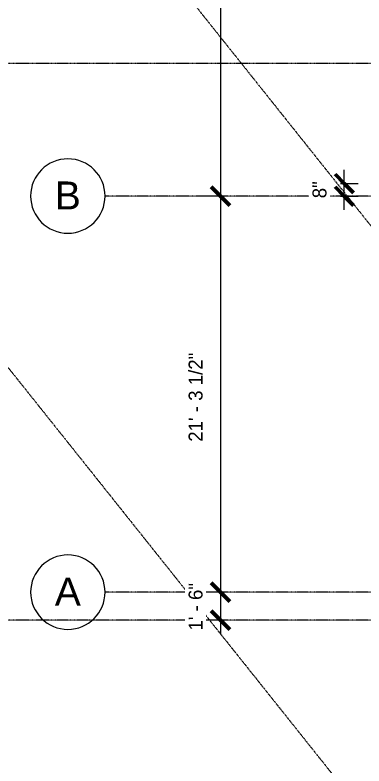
# Model space of a CAD drawing. Header units: inches. Extents: x -4182 to -1315, y 10161 to 12038.
# Drawn here: x -3808.6 to -3583.4, y 10706.3 to 11190.6 of the extents above; entities that cross this region are included whole.
import ezdxf

# ---------------------------------------------------------------- set-up
doc = ezdxf.new("R2010")
doc.units = ezdxf.units.IN
doc.header["$MEASUREMENT"] = 0
doc.linetypes.add('Double Dash 3_8_', pattern=[1, 0.375, -0.125, 0.125, -0.125, 0.125, -0.125])
doc.linetypes.add('Grid Line 1_2_', pattern=[0.875, 0.5, -0.125, 0.125, -0.125])
for name, color, linetype, lineweight in [('A-ANNO-DIMS', 211, 'Continuous', 9), ('A-ANNO-DIMS-96', 211, 'Continuous', 9), ('C-PROP-LINE', 91, 'Double Dash 3_8_', 9), ('S-GRID', 1, 'Continuous', 9), ('S-GRID-IDEN', 1, 'Continuous', 9)]:
    doc.layers.add(name, color=color, linetype=linetype, lineweight=lineweight)
doc.styles.add('Arial', font='arial.ttf', dxfattribs={"height": 18})
doc.styles.add('Century Gothic', font='', dxfattribs={"height": 9})
doc.styles.get('Century Gothic').set_extended_font_data('Century Gothic')
doc.dimstyles.new('OD__1_16__Tol__', dxfattribs={"dimscale": 12, "dimtxt": 9.397514, "dimasz": 1, "dimexe": 0.75, "dimexo": 0.5, "dimgap": 0.75, "dimtad": 1, "dimdec": 4, "dimrnd": 0.0625, "dimzin": 3, "dimdsep": 46, "dimlunit": 4, "dimtxsty": 'Century Gothic', "dimblk1": 'OBLIQUE', "dimblk2": 'OBLIQUE', "dimsah": 1, "dimcen": 0.09, "dimdle": 0.75, "dimazin": 0, "dimtfac": 1, "dimtdec": 4, "dimtix": 1, "dimtmove": 0, "dimatfit": 3, "dimfxl": 1, "dimtvp": 1, "dimtfill": 1, "dimfrac": 2, "dimtolj": 1, "dimtzin": 0, "dimarcsym": 2})

# ---------------------------------------------------------------- blocks, each defined once
blk = doc.blocks.new('Family - ___-1416994-STRUCTURAL SCHEMATIC  - 1ST FLOOR')
at = {"layer": 'C-PROP-LINE'}
blk.add_line((-4124.19, 11353.22), (-3256.42, 10265.73), dxfattribs=at)
blk = doc.blocks.new('Family - ___-1442676-STRUCTURAL SCHEMATIC  - 1ST FLOOR')
at = {"layer": 'C-PROP-LINE'}
blk.add_line((-4124.19, 11738), (-2969.59, 10291.07), dxfattribs=at)
blk = doc.blocks.new('Grid - Grid Head - Circle-50561-STRUCTURAL SCHEMATIC  - 1ST FLOOR')
at = {"layer": 'S-GRID-IDEN'}
for start, end in [(360, 180), (180, 360)]:
    blk.add_arc((0, 0), 0.25, start, end, dxfattribs=at)
blk = doc.blocks.new('DIMBLOCK12-STRUCTURAL SCHEMATIC  - 1ST FLOOR')
at = {"layer": 'A-ANNO-DIMS-96', "lineweight": 50}
for p, q in [((-3676.05, 11456.9), (-3682.05, 11462.9)), ((-3676.05, 11456.9), (-3670.05, 11450.9)), ((-3676.05, 11073.9), (-3682.05, 11079.9)), ((-3676.05, 11073.9), (-3670.05, 11067.9))]:
    blk.add_line(p, q, dxfattribs=at)
at = {"layer": 'A-ANNO-DIMS-96'}
for p, q in [((-3673.56, 11456.9), (-3685.05, 11456.9)), ((-3676.05, 11456.9), (-3676.05, 11073.9)), ((-3676.05, 11456.9), (-3673.56, 11456.9)), ((-3673.56, 11073.9), (-3685.05, 11073.9)), ((-3676.05, 11073.9), (-3673.56, 11073.9))]:
    blk.add_line(p, q, dxfattribs=at)
at = {"layer": 'A-ANNO-DIMS-96', "color": 0, "insert": (-3696.58, 11242.65), "char_height": 9, "width": 54.5951, "attachment_point": 1, "rotation": 90, "line_spacing_factor": 0.984502, "style": 'Century Gothic', "bg_fill": 3, "box_fill_scale": 1.25, "bg_fill_color": 256, "bg_fill_true_color": 13158600, "bg_fill_transparency": 0}
blk.add_mtext('31\' - 11"', dxfattribs=at)
blk = doc.blocks.new('_Oblique')
at = {"color": 0, "linetype": 'ByBlock', "lineweight": -2}
blk.add_line((-0.5, -0.5), (0.5, 0.5), dxfattribs=at)
blk = doc.blocks.new('DIMBLOCK13-STRUCTURAL SCHEMATIC  - 1ST FLOOR')
at = {"layer": 'A-ANNO-DIMS-96', "lineweight": 50}
for p, q in [((-3676.05, 11073.9), (-3682.05, 11079.9)), ((-3676.05, 11073.9), (-3670.05, 11067.9)), ((-3676.05, 10818.4), (-3682.05, 10824.4)), ((-3676.05, 10818.4), (-3670.05, 10812.4))]:
    blk.add_line(p, q, dxfattribs=at)
at = {"layer": 'A-ANNO-DIMS-96'}
for p, q in [((-3673.56, 11073.9), (-3685.05, 11073.9)), ((-3676.05, 11073.9), (-3676.05, 10818.4)), ((-3676.05, 11073.9), (-3673.56, 11073.9)), ((-3673.56, 10818.4), (-3685.05, 10818.4)), ((-3676.05, 10818.4), (-3673.56, 10818.4))]:
    blk.add_line(p, q, dxfattribs=at)
at = {"layer": 'A-ANNO-DIMS-96', "color": 0, "insert": (-3696.58, 10915.42), "char_height": 9, "width": 73.7481, "attachment_point": 1, "rotation": 90, "line_spacing_factor": 0.984502, "style": 'Century Gothic', "bg_fill": 3, "box_fill_scale": 1.25, "bg_fill_color": 256, "bg_fill_true_color": 13158600, "bg_fill_transparency": 0}
blk.add_mtext('21\' - 3 1/2"', dxfattribs=at)
blk = doc.blocks.new('DIMBLOCK14-STRUCTURAL SCHEMATIC  - 1ST FLOOR')
at = {"layer": 'A-ANNO-DIMS-96', "lineweight": 50}
for p, q in [((-3676.05, 10818.4), (-3682.05, 10824.4)), ((-3676.05, 10818.4), (-3670.05, 10812.4)), ((-3676.05, 10800.4), (-3682.05, 10806.4)), ((-3676.05, 10800.4), (-3670.05, 10794.4))]:
    blk.add_line(p, q, dxfattribs=at)
at = {"layer": 'A-ANNO-DIMS-96'}
for p, q in [((-3673.56, 10818.4), (-3685.05, 10818.4)), ((-3676.05, 10818.4), (-3676.05, 10791.4)), ((-3676.05, 10818.4), (-3673.56, 10818.4)), ((-3673.56, 10800.4), (-3685.05, 10800.4)), ((-3676.05, 10800.4), (-3673.56, 10800.4))]:
    blk.add_line(p, q, dxfattribs=at)
at = {"layer": 'A-ANNO-DIMS-96', "color": 0, "insert": (-3696.58, 10793.66), "char_height": 9, "width": 37.7691, "attachment_point": 1, "rotation": 90, "line_spacing_factor": 0.984502, "style": 'Century Gothic', "bg_fill": 3, "box_fill_scale": 1.25, "bg_fill_color": 256, "bg_fill_true_color": 13158600, "bg_fill_transparency": 0}
blk.add_mtext('1\' - 6"', dxfattribs=at)
blk = doc.blocks.new('DIMBLOCK29-STRUCTURAL SCHEMATIC  - 1ST FLOOR')
at = {"layer": 'A-ANNO-DIMS-96', "lineweight": 50}
for p, q in [((-3596.1, 11081.9), (-3602.1, 11087.9)), ((-3596.1, 11081.9), (-3590.1, 11075.9)), ((-3596.1, 11073.9), (-3602.1, 11079.9)), ((-3596.1, 11073.9), (-3590.1, 11067.9))]:
    blk.add_line(p, q, dxfattribs=at)
at = {"layer": 'A-ANNO-DIMS-96'}
for p, q in [((-3596.1, 11064.9), (-3596.1, 11090.9)), ((-3598.58, 11081.9), (-3587.1, 11081.9)), ((-3596.1, 11081.9), (-3598.58, 11081.9)), ((-3598.58, 11073.9), (-3587.1, 11073.9)), ((-3596.1, 11073.9), (-3598.58, 11073.9))]:
    blk.add_line(p, q, dxfattribs=at)
at = {"layer": 'A-ANNO-DIMS-96', "color": 0, "insert": (-3616.63, 11072.45), "char_height": 9, "width": 13.067, "attachment_point": 1, "rotation": 90, "line_spacing_factor": 0.984502, "style": 'Century Gothic', "bg_fill": 3, "box_fill_scale": 1.25, "bg_fill_color": 256, "bg_fill_true_color": 13158600, "bg_fill_transparency": 0}
blk.add_mtext('8"', dxfattribs=at)

msp = doc.modelspace()

# ---------------------------------------------------------------- linework, layer by layer
at = {"layer": 'S-GRID', "linetype": 'Grid Line 1_2_'}
for p, q in [((-1362.80331, 11159.39539), (-3886.22241, 11159.39539)), ((-1362.80331, 10818.39539), (-3750.49332, 10818.39539)), ((-1362.80331, 10800.39539), (-3984.51333, 10800.39539))]:
    msp.add_line(p, q, dxfattribs=at)

# ---------------------------------------------------------------- block references
at = {"layer": 'C-PROP-LINE'}
for name in ['Family - ___-1416994-STRUCTURAL SCHEMATIC  - 1ST FLOOR', 'Family - ___-1442676-STRUCTURAL SCHEMATIC  - 1ST FLOOR']:
    msp.add_blockref(name, (0, 0), dxfattribs=at)
at = {"layer": 'S-GRID-IDEN', "xscale": 95.99999999999994, "yscale": 95.99999999999994, "zscale": 95.99999999999994, "rotation": 89.99999999999962}
for p in [(-3774.49332, 11073.89539), (-3774.49332, 10818.39539)]:
    msp.add_blockref('Grid - Grid Head - Circle-50561-STRUCTURAL SCHEMATIC  - 1ST FLOOR', p, dxfattribs=at)

# ---------------------------------------------------------------- texts
at = {"layer": 'S-GRID-IDEN', "char_height": 18, "width": 20.301, "attachment_point": 1, "style": 'Arial'}
for s, insert in [('B', (-3782.89976, 11083.27621)), ('A', (-3782.89976, 10827.77621))]:
    msp.add_mtext(s, dxfattribs=dict(at, insert=insert))

# ---------------------------------------------------------------- next in the draw order: dimensions: what is measured, and where the dimension line sits
at = {"layer": 'A-ANNO-DIMS'}
dim = msp.add_linear_dim(base=(-3676.04682, 11073.89539), p1=(-3667.56153, 11456.89539), p2=(-3667.56153, 11073.89539), angle=90, dimstyle='OD__1_16__Tol__', override={"dimpost": '<>', "dimfxl": 383}, dxfattribs=at)
dim.commit()
dim.dimension.update_dxf_attribs({"geometry": 'DIMBLOCK12-STRUCTURAL SCHEMATIC  - 1ST FLOOR', "text_midpoint": (-3689.77319, 11265.39539)})

# ---------------------------------------------------------------- next in the draw order: dimensions: what is measured, and where the dimension line sits
dim = msp.add_linear_dim(base=(-3676.04682, 10818.39539), p1=(-3667.56153, 11073.89539), p2=(-3667.56153, 10818.39539), angle=90, dimstyle='OD__1_16__Tol__', override={"dimpost": '<>', "dimfxl": 255.5}, dxfattribs=at)
dim.commit()
dim.dimension.update_dxf_attribs({"geometry": 'DIMBLOCK13-STRUCTURAL SCHEMATIC  - 1ST FLOOR', "text_midpoint": (-3690.27183, 10946.14539)})

# ---------------------------------------------------------------- next in the draw order: linework, layer by layer
at = {"layer": 'S-GRID', "linetype": 'Grid Line 1_2_'}
msp.add_line((-1362.80331, 11073.89539), (-3750.49332, 11073.89539), dxfattribs=at)

# ---------------------------------------------------------------- next in the draw order: dimensions: what is measured, and where the dimension line sits
at = {"layer": 'A-ANNO-DIMS'}
dim = msp.add_linear_dim(base=(-3676.04682, 10800.39539), p1=(-3667.56153, 10818.39539), p2=(-3667.56153, 10800.39539), angle=90, dimstyle='OD__1_16__Tol__', override={"dimpost": '<>', "dimfxl": 18}, dxfattribs=at)
dim.commit()
dim.dimension.update_dxf_attribs({"geometry": 'DIMBLOCK14-STRUCTURAL SCHEMATIC  - 1ST FLOOR', "text_midpoint": (-3689.77319, 10809.39539)})

# ---------------------------------------------------------------- next in the draw order: dimensions: what is measured, and where the dimension line sits
dim = msp.add_linear_dim(base=(-3596.09883, 11081.89539), p1=(-3604.58411, 11073.89539), p2=(-3604.58411, 11081.89539), angle=90, dimstyle='OD__1_16__Tol__', override={"dimpost": '<>', "dimfxl": 8}, dxfattribs=at)
dim.commit()
dim.dimension.update_dxf_attribs({"geometry": 'DIMBLOCK29-STRUCTURAL SCHEMATIC  - 1ST FLOOR', "text_midpoint": (-3609.82521, 11077.89539)})

doc.saveas('drawing.dxf')
